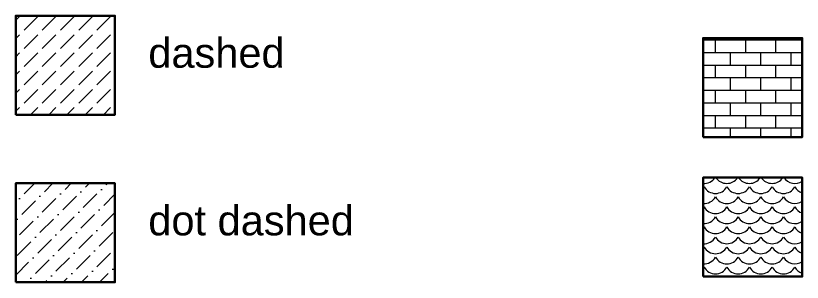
# Model space of a CAD drawing. Header units: centimetres. Extents: x 2952 to 4857, y -1578 to 78.
# Drawn here: x 2952 to 3745, y -1578 to -1309 of the extents above; entities that cross this region are included whole.
import ezdxf

# ---------------------------------------------------------------- set-up
doc = ezdxf.new("R2010")
doc.units = ezdxf.units.CM
doc.header["$MEASUREMENT"] = 0
doc.layers.add('fill', color=7, linetype='Continuous')
doc.layers.add('текст', color=7, linetype='Continuous')
doc.styles.add('GENERATED_STYLE_1', font='arial.ttf')

# ---------------------------------------------------------------- blocks, each defined once
blk = doc.blocks.new('*X6')
at = {"layer": 'fill', "color": 150, "linetype": 'Continuous', "lineweight": 13}
for centre, radius, start, end in [((3646.17, -1465.41), 13.08, 265.55544, 326.61722), ((3669.03, -1465.41), 13.08, 213.38278, 326.61722), ((3691.89, -1465.41), 13.08, 213.38278, 326.61722), ((3714.75, -1465.41), 13.08, 213.38278, 326.61722), ((3737.61, -1465.41), 13.08, 213.38278, 305.21272), ((3634.73, -1475.52), 13.1, 322.75227, 330.85979), ((3657.61, -1475.52), 13.1, 209.14021, 269.95583), ((3657.59, -1475.52), 13.1, 270.04417, 330.85979), ((3680.47, -1475.52), 13.1, 209.14021, 269.95583), ((3680.45, -1475.52), 13.1, 270.04417, 330.85979), ((3703.33, -1475.52), 13.1, 209.14021, 269.95583), ((3703.31, -1475.52), 13.1, 270.04417, 330.85979), ((3726.19, -1475.52), 13.1, 209.14021, 269.95583), ((3726.17, -1475.52), 13.1, 270.04417, 330.85979), ((3749.05, -1475.52), 13.1, 209.14021, 252.69342), ((3646.17, -1485.71), 13.08, 265.55544, 330.88811), ((3669.03, -1485.71), 13.08, 209.11189, 330.88811), ((3691.89, -1485.71), 13.08, 209.11189, 330.88811), ((3714.75, -1485.71), 13.08, 209.11189, 330.88811), ((3737.61, -1485.71), 13.08, 209.11189, 305.21272), ((3634.73, -1495.82), 13.1, 322.75227, 330.85979), ((3657.61, -1495.82), 13.1, 209.14021, 269.95583), ((3657.59, -1495.82), 13.1, 270.04417, 330.85979), ((3680.47, -1495.82), 13.1, 209.14021, 269.95583), ((3680.45, -1495.82), 13.1, 270.04417, 330.85979), ((3703.33, -1495.82), 13.1, 209.14021, 269.95583), ((3703.31, -1495.82), 13.1, 270.04417, 330.85979), ((3726.19, -1495.82), 13.1, 209.14021, 269.95583), ((3726.17, -1495.82), 13.1, 270.04417, 330.85979), ((3749.05, -1495.82), 13.1, 209.14021, 252.69342), ((3646.17, -1506.01), 13.08, 265.55544, 330.88811), ((3669.03, -1506.01), 13.08, 209.11189, 330.88811), ((3691.89, -1506.01), 13.08, 209.11189, 330.88811), ((3714.75, -1506.01), 13.08, 209.11189, 330.88811), ((3737.61, -1506.01), 13.08, 209.11189, 305.21272), ((3634.73, -1516.12), 13.1, 322.75227, 330.85979), ((3657.61, -1516.12), 13.1, 209.14021, 269.95583), ((3657.59, -1516.12), 13.1, 270.04417, 330.85979), ((3680.47, -1516.12), 13.1, 209.14021, 269.95583), ((3680.45, -1516.12), 13.1, 270.04417, 330.85979), ((3703.33, -1516.12), 13.1, 209.14021, 269.95583), ((3703.31, -1516.12), 13.1, 270.04417, 330.85979), ((3726.19, -1516.12), 13.1, 209.14021, 269.95583), ((3726.17, -1516.12), 13.1, 270.04417, 330.85979), ((3749.05, -1516.12), 13.1, 209.14021, 252.69342), ((3646.17, -1526.31), 13.08, 265.55544, 330.88811), ((3669.03, -1526.31), 13.08, 209.11189, 330.88811), ((3691.89, -1526.31), 13.08, 209.11189, 330.88811), ((3714.75, -1526.31), 13.08, 209.11189, 330.88811), ((3737.61, -1526.31), 13.08, 209.11189, 305.21272), ((3634.73, -1536.42), 13.1, 322.75227, 330.85979), ((3657.61, -1536.42), 13.1, 209.14021, 269.95583), ((3657.59, -1536.42), 13.1, 270.04417, 330.85979), ((3680.47, -1536.42), 13.1, 209.14021, 269.95583), ((3680.45, -1536.42), 13.1, 270.04417, 330.85979), ((3703.33, -1536.42), 13.1, 209.14021, 269.95583), ((3703.31, -1536.42), 13.1, 270.04417, 330.85979), ((3726.19, -1536.42), 13.1, 209.14021, 269.95583), ((3726.17, -1536.42), 13.1, 270.04417, 330.85979), ((3749.05, -1536.42), 13.1, 209.14021, 252.69342), ((3646.17, -1546.61), 13.08, 265.55544, 330.88811), ((3669.03, -1546.61), 13.08, 209.11189, 330.88811), ((3691.89, -1546.61), 13.08, 209.11189, 330.88811), ((3714.75, -1546.61), 13.08, 209.11189, 330.88811), ((3737.61, -1546.61), 13.08, 209.11189, 305.21272), ((3634.73, -1556.72), 13.1, 322.75227, 330.85979), ((3657.61, -1556.72), 13.1, 209.14021, 269.95583), ((3657.59, -1556.72), 13.1, 270.04417, 330.85979), ((3680.47, -1556.72), 13.1, 209.14021, 269.95583), ((3680.45, -1556.72), 13.1, 270.04417, 330.85979), ((3703.33, -1556.72), 13.1, 209.14021, 269.95583), ((3703.31, -1556.72), 13.1, 270.04417, 330.85979), ((3726.19, -1556.72), 13.1, 209.14021, 269.95583), ((3726.17, -1556.72), 13.1, 270.04417, 330.85979), ((3749.05, -1556.72), 13.1, 209.14021, 252.69342)]:
    blk.add_arc(centre, radius, start, end, dxfattribs=at)

msp = doc.modelspace()

# ---------------------------------------------------------------- hatches: boundary and pattern name
at = {"layer": 'fill', "linetype": 'Continuous', "lineweight": 13}
h = msp.add_hatch(dxfattribs=at)
h.set_pattern_fill('Dashed', color=150, style=0, pattern_type=2)
h.set_pattern_definition([(45, (0, 0), (-18.38478, 18.38478), [19.5, -6.5]), (45, (9e-15, 18.385), (-18.38478, 18.38478), [19.5, -6.5])])
h.paths.add_polyline_path([(2951.62, -1409.02), (3051.61, -1409.02), (3051.61, -1309.02), (2951.62, -1309.02)])
h = msp.add_hatch(dxfattribs=at)
h.set_pattern_fill('Shingle', color=150, style=0, pattern_type=2)
h.set_pattern_definition([(0, (0, 0), (0, 12.7), []), (90, (0, 0), (-30.48, 0), [12.7, -12.7]), (90, (15.24, 12.7), (-30.48, 0), [12.7, -12.7])])
h.paths.add_polyline_path([(3645.16, -1431.68), (3745.15, -1431.68), (3745.15, -1331.69), (3645.16, -1331.69)])
h = msp.add_hatch(dxfattribs=at)
h.set_pattern_fill('Dot_Dashed', color=150, style=0, pattern_type=2)
h.set_pattern_definition([(45, (0, 0), (-18.38478, 18.38478), [19.5, -6.5, 0, -6.5]), (45, (2.298, 20.683), (-18.38478, 18.38478), [19.5, -6.5, 0, -6.5])])
h.paths.add_polyline_path([(2951.62, -1578.38), (3051.61, -1578.38), (3051.61, -1478.38), (2951.62, -1478.38)])

# ---------------------------------------------------------------- linework, layer by layer
at = {"layer": 'fill', "color": 7, "linetype": 'Continuous', "lineweight": 30, "flags": 128}
for points in [[(2951.62, -1409.02), (3051.61, -1409.02), (3051.61, -1309.02), (2951.62, -1309.02)], [(3645.16, -1431.68), (3745.15, -1431.68), (3745.15, -1331.69), (3645.16, -1331.69)], [(3645.16, -1572.61), (3745.15, -1572.61), (3745.15, -1472.61), (3645.16, -1472.61)], [(2951.62, -1578.38), (3051.61, -1578.38), (3051.61, -1478.38), (2951.62, -1478.38)]]:
    msp.add_lwpolyline(points, close=True, dxfattribs=at)

# ---------------------------------------------------------------- block references
at = {"layer": 'fill', "color": 150, "linetype": 'Continuous', "lineweight": 13}
msp.add_blockref('*X6', (0, 0), dxfattribs=at)

# ---------------------------------------------------------------- texts
at = {"layer": 'текст', "color": 7, "linetype": 'Continuous', "lineweight": 13, "char_height": 30, "attachment_point": 4, "style": 'GENERATED_STYLE_1'}
for s, insert in [('\\A1;{\\pql;\\fArial|b0|i0|c204|p0;\\W1.000000;dashed}', (3085.39, -1346.81)), ('\\A1;{\\pql;\\fArial|b0|i0|c204|p0;\\W1.000000;dot \\fArial|b0|i0|c204|p0;\\W1.000000;dashed}', (3085.39, -1516.17))]:
    msp.add_mtext(s, dxfattribs=dict(at, insert=insert))

doc.saveas('drawing.dxf')
